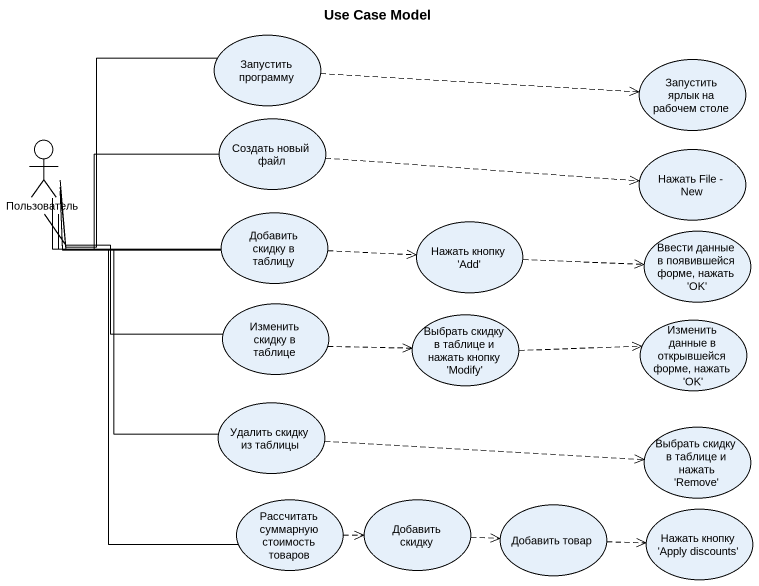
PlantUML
@startuml
title Use Case Model
usecase "Запустить программу" as Запустить_программу
usecase "Запустить ярлык на рабочем столе" as Запустить_ярлык_на_рабочем
usecase "Создать новый файл" as Создать_новый_файл
actor Пользователь
usecase "Нажать File - New" as Нажать_File_New
usecase "Добавить скидку в таблицу" as Добавить_скидку_в_таблицу
usecase "Нажать кнопку 'Add'" as Нажать_кнопку_Add
usecase "Ввести данные в появившейся форме, нажать 'OK'" as Ввести_данные_в_появившейся
usecase "Изменить скидку в таблице" as Изменить_скидку_в_таблице
usecase "Выбрать скидку в таблице и нажать кнопку 'Modify'" as Выбрать_скидку_в_таблице_и
usecase "Изменить данные в открывшейся форме, нажать 'OK'" as Изменить_данные_в
usecase "Удалить скидку из таблицы" as Удалить_скидку_из_таблицы
usecase "Выбрать скидку в таблице и нажать 'Remove'" as Выбрать_скидку_в_таблице_и_2
usecase "Рассчитать суммарную стоимость товаров" as Рассчитать_суммарную
usecase "Добавить скидку" as Добавить_скидку
usecase "Добавить товар" as Добавить_товар
usecase "Нажать кнопку 'Apply discounts'" as Нажать_кнопку_Apply
Запустить_программу .right.> Запустить_ярлык_на_рабочем
Создать_новый_файл .right.> Нажать_File_New
Пользователь -right- Запустить_программу
Пользователь -right- Создать_новый_файл
Пользователь -right- Добавить_скидку_в_таблицу
Пользователь -right- Добавить_скидку_в_таблицу
Пользователь -- Изменить_скидку_в_таблице
Пользователь -- Удалить_скидку_из_таблицы
Пользователь -- Рассчитать_суммарную
Добавить_скидку_в_таблицу .right.> Нажать_кнопку_Add
Нажать_кнопку_Add .right.> Ввести_данные_в_появившейся
Изменить_скидку_в_таблице .right.> Выбрать_скидку_в_таблице_и
Выбрать_скидку_в_таблице_и .right.> Изменить_данные_в
Удалить_скидку_из_таблицы .right.> Выбрать_скидку_в_таблице_и_2
Рассчитать_суммарную .right.> Добавить_скидку
Добавить_скидку .right.> Добавить_товар
Добавить_товар .right.> Нажать_кнопку_Apply
@enduml
